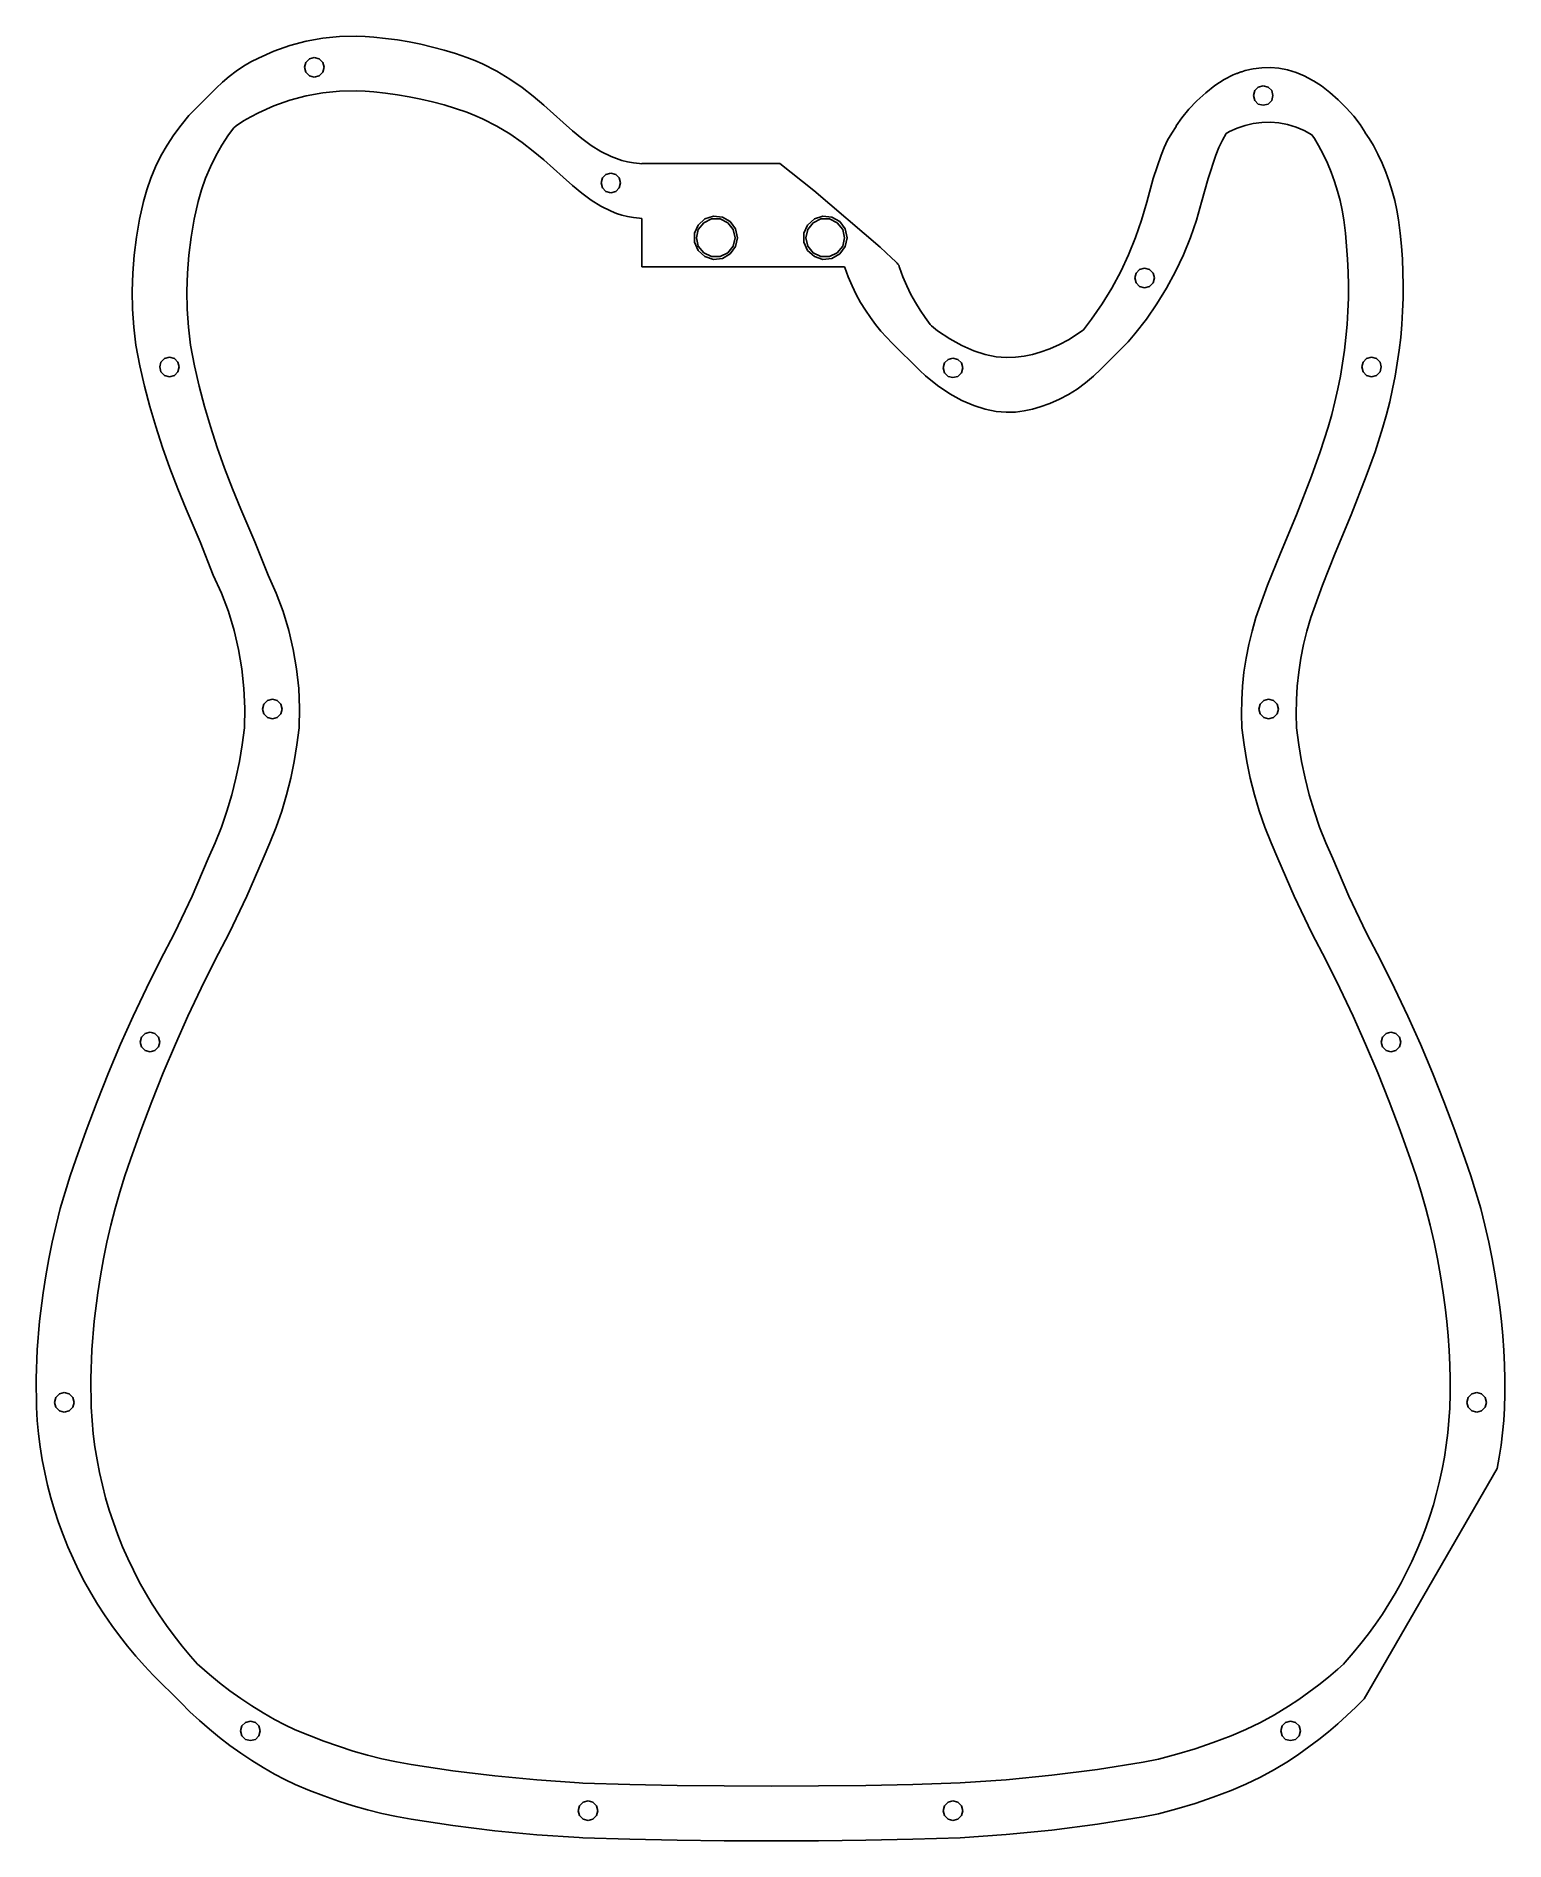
# Model space of a CAD drawing. Header units: metres. Extents: x -161 to 161, y -313 to 83.
import ezdxf

# ---------------------------------------------------------------- set-up
doc = ezdxf.new("R2010")
doc.units = ezdxf.units.M

msp = doc.modelspace()

# ---------------------------------------------------------------- linework, layer by layer
for p, q in [((-108.871, 79.2476), (-112.264, 77.7225)), ((-105.374, 80.4884), (-108.871, 79.2476)), ((-101.793, 81.4409), (-105.374, 80.4884)), ((-98.1442, 82.1011), (-101.793, 81.4409)), ((-94.4476, 82.4647), (-98.1442, 82.1011)), ((-90.7211, 82.5278), (-94.4476, 82.4647)), ((-88.8523, 82.4454), (-90.7211, 82.5278)), ((-86.983, 82.2862), (-88.8523, 82.4454)), ((-84.3745, 82.0253), (-86.983, 82.2862)), ((-81.7783, 81.6791), (-84.3745, 82.0253)), ((-79.1966, 81.2482), (-81.7783, 81.6791)), ((-76.6314, 80.733), (-79.1966, 81.2482)), ((-74.0849, 80.134), (-76.6314, 80.733)), ((-71.5591, 79.4516), (-74.0849, 80.134)), ((-69.0562, 78.6863), (-71.5591, 79.4516)), ((-115.537, 75.9174), (-117.128, 74.8446)), ((-113.917, 76.8547), (-115.537, 75.9174)), ((-112.264, 77.7225), (-113.917, 76.8547)), ((-102.15, 75.7), (-101.862, 76.775)), ((-101.862, 74.625), (-102.15, 75.7)), ((-101.862, 76.775), (-101.075, 77.562)), ((-101.075, 77.562), (-100, 77.85)), ((-100, 77.85), (-98.925, 77.562)), ((-98.925, 77.562), (-98.138, 76.775)), ((-98.138, 76.775), (-97.85, 75.7)), ((-97.85, 75.7), (-98.138, 74.625)), ((-66.5784, 77.8386), (-69.0562, 78.6863)), ((-64.8143, 77.1495), (-66.5784, 77.8386)), ((-63.1311, 76.4119), (-64.8143, 77.1495)), ((-59.9875, 74.8102), (-63.1311, 76.4119)), ((105.84, 75.3707), (104.025, 74.9553)), ((107.696, 75.5999), (105.84, 75.3707)), ((109.576, 75.6393), (107.696, 75.5999)), ((111.464, 75.4853), (109.576, 75.6393)), ((113.343, 75.1343), (111.464, 75.4853)), ((-120.107, 72.4372), (-121.487, 71.1088)), ((-118.652, 73.6835), (-120.107, 72.4372)), ((-117.128, 74.8446), (-118.652, 73.6835)), ((-101.075, 73.838), (-101.862, 74.625)), ((-100, 73.55), (-101.075, 73.838)), ((-98.925, 73.838), (-100, 73.55)), ((-98.138, 74.625), (-98.925, 73.838)), ((-57.1107, 73.0705), (-59.9875, 74.8102)), ((-54.464, 71.2293), (-57.1107, 73.0705)), ((-52.0105, 69.323), (-54.464, 71.2293)), ((97.4364, 71.6768), (95.4096, 70.1077)), ((99.4594, 72.9977), (97.4364, 71.6768)), ((101.39, 74.0128), (99.4594, 72.9977)), ((102.126, 74.2918), (101.39, 74.0128)), ((102.268, 74.3572), (102.126, 74.2918)), ((102.571, 74.4606), (102.268, 74.3572)), ((103.145, 74.6778), (102.571, 74.4606)), ((103.292, 74.7058), (103.145, 74.6778)), ((104.025, 74.9553), (103.292, 74.7058)), ((106.138, 70.575), (106.925, 71.362)), ((106.925, 71.362), (108, 71.65)), ((108, 71.65), (109.075, 71.362)), ((109.075, 71.362), (109.862, 70.575)), ((115.196, 74.5828), (113.343, 75.1343)), ((117.007, 73.8272), (115.196, 74.5828)), ((118.758, 72.8639), (117.007, 73.8272)), ((118.839, 72.8071), (118.758, 72.8639)), ((119.014, 72.7195), (118.839, 72.8071)), ((120.762, 71.5972), (119.014, 72.7195)), ((122.599, 70.1931), (120.762, 71.5972)), ((-121.487, 71.1088), (-127.487, 65.1088)), ((-108.871, 67.2476), (-105.374, 68.4884)), ((-105.374, 68.4884), (-101.793, 69.4409)), ((-101.793, 69.4409), (-98.1442, 70.1011)), ((-98.1442, 70.1011), (-94.4476, 70.4647)), ((-94.4476, 70.4647), (-90.7211, 70.5278)), ((-90.7211, 70.5278), (-88.8523, 70.4454)), ((-88.8523, 70.4454), (-86.983, 70.2862)), ((-86.983, 70.2862), (-84.3745, 70.0253)), ((-84.3745, 70.0253), (-81.7783, 69.6791)), ((-81.7783, 69.6791), (-79.1966, 69.2482)), ((-79.1966, 69.2482), (-76.6314, 68.733)), ((-76.6314, 68.733), (-74.0849, 68.134)), ((-74.0849, 68.134), (-71.5591, 67.4516)), ((-71.5591, 67.4516), (-69.0562, 66.6863)), ((-49.7138, 67.3884), (-52.0105, 69.323)), ((-45.4433, 63.5801), (-49.7138, 67.3884)), ((93.4676, 68.3592), (91.6953, 66.5075)), ((95.4096, 70.1077), (93.4676, 68.3592)), ((105.85, 69.5), (106.138, 70.575)), ((106.138, 68.425), (105.85, 69.5)), ((106.925, 67.638), (106.138, 68.425)), ((108, 67.35), (106.925, 67.638)), ((109.075, 67.638), (108, 67.35)), ((109.862, 68.425), (109.075, 67.638)), ((109.862, 70.575), (110.15, 69.5)), ((110.15, 69.5), (109.862, 68.425)), ((124.445, 68.5686), (122.599, 70.1931)), ((126.219, 66.7947), (124.445, 68.5686)), ((-127.487, 65.1088), (-129.221, 63.0309)), ((-117.128, 62.8446), (-115.536, 63.9174)), ((-115.536, 63.9174), (-113.917, 64.8547)), ((-113.917, 64.8547), (-112.264, 65.7225)), ((-112.264, 65.7225), (-108.871, 67.2476)), ((-69.0562, 66.6863), (-66.578, 65.8389)), ((-66.578, 65.8389), (-64.8143, 65.1495)), ((-64.8143, 65.1495), (-63.1311, 64.4119)), ((-63.1311, 64.4119), (-59.9875, 62.8102)), ((-43.3963, 61.7795), (-45.4433, 63.5801)), ((90.1701, 64.6336), (88.9587, 62.8195)), ((91.6953, 66.5075), (90.1701, 64.6336)), ((104.025, 62.9553), (105.84, 63.3707)), ((105.84, 63.3707), (107.696, 63.5999)), ((107.696, 63.5999), (109.576, 63.6393)), ((109.576, 63.6393), (111.464, 63.4853)), ((111.464, 63.4853), (113.343, 63.1343)), ((127.843, 64.9489), (126.219, 66.7947)), ((129.247, 63.1119), (127.843, 64.9489)), ((-130.822, 60.8599), (-132.286, 58.6022)), ((-129.221, 63.0309), (-130.822, 60.8599)), ((-120.286, 58.6022), (-118.822, 60.8599)), ((-118.822, 60.8599), (-117.653, 62.4444)), ((-117.653, 62.4444), (-117.128, 62.8446)), ((-59.9875, 62.8102), (-57.1107, 61.0705)), ((-57.1107, 61.0705), (-54.464, 59.2293)), ((-41.3591, 60.0967), (-43.3963, 61.7795)), ((-39.295, 58.5683), (-41.3591, 60.0967)), ((87.0562, 59.6974), (86.2785, 58.0835)), ((87.9427, 61.2554), (87.0562, 59.6974)), ((88.8915, 62.6862), (87.9427, 61.2554)), ((88.9587, 62.8195), (88.8915, 62.6862)), ((98.2785, 58.0835), (99.0562, 59.6974)), ((99.0562, 59.6974), (99.8909, 61.1643)), ((99.8909, 61.1643), (100.585, 61.5801)), ((100.585, 61.5801), (102.268, 62.3572)), ((102.268, 62.3572), (104.025, 62.9553)), ((113.343, 63.1343), (115.196, 62.5828)), ((115.196, 62.5828), (117.007, 61.8272)), ((117.007, 61.8272), (118.675, 60.9095)), ((118.675, 60.9095), (119.241, 60.0727)), ((119.241, 60.0727), (120.148, 58.5491)), ((130.37, 61.364), (129.247, 63.1119)), ((130.375, 61.3539), (130.37, 61.364)), ((131.241, 60.0727), (130.375, 61.3539)), ((132.148, 58.5491), (131.241, 60.0727)), ((-133.611, 56.2642), (-134.792, 53.8523)), ((-132.286, 58.6022), (-133.611, 56.2642)), ((-122.792, 53.8523), (-121.611, 56.2642)), ((-121.611, 56.2642), (-120.286, 58.6022)), ((-54.464, 59.2293), (-52.0105, 57.323)), ((-52.0105, 57.323), (-49.7138, 55.3884)), ((-37.1673, 57.2308), (-39.295, 58.5683)), ((-34.9394, 56.1207), (-37.1673, 57.2308)), ((-33.7764, 55.6624), (-34.9394, 56.1207)), ((-32.5745, 55.2747), (-33.7764, 55.6624)), ((85.6123, 56.4193), (83.9167, 51.3079)), ((86.2785, 58.0835), (85.6123, 56.4193)), ((95.9167, 51.3079), (97.6123, 56.4193)), ((97.6123, 56.4193), (98.2785, 58.0835)), ((120.148, 58.5491), (121.162, 56.6275)), ((121.162, 56.6275), (122.086, 54.6651)), ((133.162, 56.6275), (132.148, 58.5491)), ((134.086, 54.6651), (133.162, 56.6275)), ((-134.792, 53.8523), (-135.827, 51.3728)), ((-123.827, 51.3728), (-122.792, 53.8523)), ((-49.7138, 55.3884), (-45.4433, 51.5801)), ((-45.4433, 51.5801), (-43.3963, 49.7795)), ((-36.862, 51.425), (-36.075, 52.2119)), ((-36.075, 52.2119), (-35, 52.5)), ((-35, 52.5), (-33.925, 52.2119)), ((-33.925, 52.2119), (-33.138, 51.425)), ((-31.3292, 54.9621), (-32.5745, 55.2747)), ((-30.0359, 54.7292), (-31.3292, 54.9621)), ((-28.6901, 54.5806), (-30.0359, 54.7292)), ((-28.2, 54.5598), (-28.6901, 54.5806)), ((2.03552, 54.6), (-28.2, 54.6)), ((-28.2, 54.6), (-28.2, 54.5598)), ((9.46837, 48.659), (2.03552, 54.6)), ((122.086, 54.6651), (122.917, 52.665)), ((122.917, 52.665), (123.654, 50.6306)), ((134.917, 52.665), (134.086, 54.6651)), ((135.654, 50.6306), (134.917, 52.665)), ((-136.713, 48.8322), (-137.445, 46.2367)), ((-135.827, 51.3728), (-136.713, 48.8322)), ((-125.445, 46.2367), (-124.713, 48.8322)), ((-124.713, 48.8322), (-123.827, 51.3728)), ((-43.3963, 49.7795), (-41.3591, 48.0967)), ((-41.3591, 48.0967), (-39.295, 46.5683)), ((-37.15, 50.35), (-36.862, 51.425)), ((-36.862, 49.275), (-37.15, 50.35)), ((-36.075, 48.488), (-36.862, 49.275)), ((-35, 48.2), (-36.075, 48.488)), ((-33.925, 48.488), (-35, 48.2)), ((-33.138, 49.275), (-33.925, 48.488)), ((-33.138, 51.425), (-32.85, 50.35)), ((-32.85, 50.35), (-33.138, 49.275)), ((24.011, 36.2198), (9.46837, 48.659)), ((83.9167, 51.3079), (82.4693, 46.1222)), ((94.4693, 46.1222), (95.9167, 51.3079)), ((123.654, 50.6306), (124.297, 48.565)), ((124.297, 48.565), (124.844, 46.4714)), ((136.297, 48.565), (135.654, 50.6306)), ((136.844, 46.4714), (136.297, 48.565)), ((-137.445, 46.2367), (-138.314, 42.3587)), ((-126.314, 42.3587), (-125.445, 46.2367)), ((-39.295, 46.5683), (-37.1673, 45.2308)), ((-37.1673, 45.2308), (-34.9394, 44.1207)), ((-34.9394, 44.1207), (-33.7764, 43.6624)), ((-33.7764, 43.6624), (-32.5745, 43.2747)), ((82.4693, 46.1222), (81.3588, 42.1938)), ((93.3588, 42.1938), (94.4693, 46.1222)), ((124.844, 46.4714), (125.294, 44.3531)), ((125.294, 44.3531), (125.647, 42.2132)), ((137.294, 44.3531), (136.844, 46.4714)), ((137.647, 42.2132), (137.294, 44.3531)), ((-138.314, 42.3587), (-138.997, 38.4509)), ((-126.997, 38.4509), (-126.314, 42.3587)), ((-32.5745, 43.2747), (-31.3292, 42.9621)), ((-31.3292, 42.9621), (-30.0359, 42.7292)), ((-30.0359, 42.7292), (-28.6901, 42.5806)), ((-28.6901, 42.5806), (-28.2, 42.5598)), ((-28.2, 42.5598), (-28.2, 31.95)), ((-16.6658, 39.3017), (-15.859, 41.1137)), ((-15.8201, 40.1497), (-16.24, 38.31)), ((-15.859, 41.1137), (-14.385, 42.4409)), ((-14.6436, 41.625), (-15.8201, 40.1497)), ((-12.9435, 42.4437), (-14.6436, 41.625)), ((-14.385, 42.4409), (-12.4986, 43.0539)), ((-11.0565, 42.4437), (-12.9435, 42.4437)), ((-12.4986, 43.0539), (-10.526, 42.8465)), ((-9.3564, 41.625), (-11.0565, 42.4437)), ((-10.526, 42.8465), (-8.80824, 41.8548)), ((-8.17989, 40.1497), (-9.3564, 41.625)), ((-8.80824, 41.8548), (-7.64238, 40.2501)), ((-7.75999, 38.31), (-8.17989, 40.1497)), ((-7.64238, 40.2501), (-7.23, 38.31)), ((7.33423, 39.3017), (8.14098, 41.1137)), ((8.17989, 40.1497), (7.75999, 38.31)), ((8.14098, 41.1137), (9.61499, 42.4409)), ((9.3564, 41.625), (8.17989, 40.1497)), ((11.0565, 42.4437), (9.3564, 41.625)), ((9.61499, 42.4409), (11.5014, 43.0539)), ((12.9435, 42.4437), (11.0565, 42.4437)), ((11.5014, 43.0539), (13.474, 42.8465)), ((14.6436, 41.625), (12.9435, 42.4437)), ((13.474, 42.8465), (15.1917, 41.8548)), ((15.8201, 40.1497), (14.6436, 41.625)), ((15.1917, 41.8548), (16.3576, 40.2501)), ((16.24, 38.31), (15.8201, 40.1497)), ((16.3576, 40.2501), (16.77, 38.31)), ((81.3588, 42.1938), (80.0369, 38.3397)), ((92.0369, 38.3397), (93.3588, 42.1938)), ((125.647, 42.2132), (126.01, 39.3604)), ((138.01, 39.3604), (137.647, 42.2132)), ((-138.997, 38.4509), (-139.492, 34.5199)), ((-127.492, 34.5199), (-126.997, 38.4509)), ((-16.6658, 37.3183), (-16.6658, 39.3017)), ((-15.859, 35.5063), (-16.6658, 37.3183)), ((-16.24, 38.31), (-15.8201, 36.4703)), ((-15.8201, 36.4703), (-14.6436, 34.995)), ((-9.3564, 34.995), (-8.17989, 36.4703)), ((-7.64238, 36.3699), (-8.80824, 34.7652)), ((-8.17989, 36.4703), (-7.75999, 38.31)), ((-7.23, 38.31), (-7.64238, 36.3699)), ((7.33423, 37.3183), (7.33423, 39.3017)), ((8.14098, 35.5063), (7.33423, 37.3183)), ((7.75999, 38.31), (8.17989, 36.4703)), ((8.17989, 36.4703), (9.3564, 34.995)), ((14.6436, 34.995), (15.8201, 36.4703)), ((16.3576, 36.3699), (15.1917, 34.7652)), ((15.8201, 36.4703), (16.24, 38.31)), ((16.77, 38.31), (16.3576, 36.3699)), ((26.5518, 33.9162), (24.011, 36.2198)), ((80.0369, 38.3397), (78.5075, 34.5678)), ((90.5075, 34.5678), (92.0369, 38.3397)), ((126.01, 39.3604), (126.296, 36.5026)), ((126.296, 36.5026), (126.505, 33.6413)), ((138.296, 36.5026), (138.01, 39.3604)), ((138.505, 33.6413), (138.296, 36.5026)), ((-139.492, 34.5199), (-139.8, 30.5724)), ((-127.8, 30.5724), (-127.492, 34.5199)), ((-28.2, 31.95), (16.2052, 31.95)), ((-14.385, 34.179), (-15.859, 35.5063)), ((-14.6436, 34.995), (-12.9435, 34.1763)), ((-12.4986, 33.5661), (-14.385, 34.179)), ((-12.9435, 34.1763), (-11.0565, 34.1763)), ((-10.526, 33.7735), (-12.4986, 33.5661)), ((-11.0565, 34.1763), (-9.3564, 34.995)), ((-8.80824, 34.7652), (-10.526, 33.7735)), ((9.61499, 34.179), (8.14098, 35.5063)), ((9.3564, 34.995), (11.0565, 34.1763)), ((11.5014, 33.5661), (9.61499, 34.179)), ((11.0565, 34.1763), (12.9435, 34.1763)), ((13.474, 33.7735), (11.5014, 33.5661)), ((12.9435, 34.1763), (14.6436, 34.995)), ((15.1917, 34.7652), (13.474, 33.7735)), ((16.2052, 31.95), (16.2647, 31.7634)), ((16.2647, 31.7634), (17.0267, 29.7226)), ((27.389, 33.11), (26.5518, 33.9162)), ((27.7523, 32.7369), (27.389, 33.11)), ((27.9363, 32.5343), (27.7523, 32.7369)), ((28.0389, 32.4121), (27.9363, 32.5343)), ((28.1, 32.3329), (28.0389, 32.4121)), ((28.1379, 32.2786), (28.1, 32.3329)), ((28.1621, 32.2398), (28.1379, 32.2786)), ((28.2, 32.1727), (28.1621, 32.2398)), ((28.2, 31.95), (28.2, 32.1727)), ((28.2052, 31.95), (28.2, 31.95)), ((28.2647, 31.7634), (28.2052, 31.95)), ((29.0267, 29.7226), (28.2647, 31.7634)), ((78.5075, 34.5678), (76.7747, 30.8862)), ((88.7747, 30.8862), (90.5075, 34.5678)), ((126.505, 33.6413), (126.636, 30.778)), ((138.636, 30.778), (138.505, 33.6413)), ((-139.8, 30.5724), (-139.92, 26.6149)), ((-127.92, 26.6149), (-127.8, 30.5724)), ((17.0267, 29.7226), (17.8663, 27.769)), ((17.8663, 27.769), (18.7779, 25.9022)), ((29.8663, 27.769), (29.0267, 29.7226)), ((30.7779, 25.9022), (29.8663, 27.769)), ((76.7747, 30.8862), (74.8426, 27.3031)), ((79.85, 29.5), (80.138, 30.575)), ((80.138, 28.425), (79.85, 29.5)), ((80.138, 30.575), (80.925, 31.362)), ((80.925, 27.638), (80.138, 28.425)), ((80.925, 31.362), (82, 31.65)), ((82, 31.65), (83.075, 31.362)), ((83.075, 31.362), (83.862, 30.575)), ((83.862, 28.425), (83.075, 27.638)), ((83.862, 30.575), (84.15, 29.5)), ((84.15, 29.5), (83.862, 28.425)), ((86.8426, 27.3031), (88.7747, 30.8862)), ((126.636, 30.778), (126.691, 27.9142)), ((126.691, 27.9142), (126.669, 25.0516)), ((138.691, 27.9142), (138.636, 30.778)), ((138.669, 25.0516), (138.691, 27.9142)), ((-139.92, 26.6149), (-139.851, 22.654)), ((-127.851, 22.654), (-127.92, 26.6149)), ((18.7779, 25.9022), (19.7559, 24.1219)), ((19.7559, 24.1219), (20.7946, 22.4276)), ((31.7559, 24.1219), (30.7779, 25.9022)), ((32.7946, 22.4276), (31.7559, 24.1219)), ((72.7153, 23.8265), (70.3969, 20.4644)), ((74.8426, 27.3031), (72.7153, 23.8265)), ((82, 27.35), (80.925, 27.638)), ((83.075, 27.638), (82, 27.35)), ((82.3969, 20.4644), (84.7153, 23.8265)), ((84.7153, 23.8265), (86.8426, 27.3031)), ((126.669, 25.0516), (126.57, 22.1915)), ((138.57, 22.1915), (138.669, 25.0516)), ((-139.851, 22.654), (-139.594, 18.6964)), ((-127.594, 18.6964), (-127.851, 22.654)), ((20.7946, 22.4276), (21.8884, 20.819)), ((21.8884, 20.819), (23.0315, 19.2958)), ((33.8884, 20.819), (32.7946, 22.4276)), ((35.0315, 19.2958), (33.8884, 20.819)), ((70.3969, 20.4644), (68.6112, 18.1556)), ((79.8915, 17.2251), (82.3969, 20.4644)), ((126.57, 22.1915), (126.394, 19.3355)), ((138.394, 19.3355), (138.57, 22.1915)), ((-139.594, 18.6964), (-139.147, 14.748)), ((-127.148, 14.7493), (-127.594, 18.6964)), ((23.0315, 19.2958), (24.2185, 17.8575)), ((24.2185, 17.8575), (25.4436, 16.5039)), ((25.4436, 16.5039), (26.7012, 15.2344)), ((35.2578, 19.0216), (35.0315, 19.2958)), ((36.6125, 17.9278), (35.2578, 19.0216)), ((39.279, 16.1378), (36.6125, 17.9278)), ((41.94, 14.6758), (39.279, 16.1378)), ((65.3248, 15.956), (63.3268, 14.8985)), ((67.2379, 17.1523), (65.3248, 15.956)), ((68.6112, 18.1556), (67.2379, 17.1523)), ((78.3927, 15.5237), (79.8915, 17.2251)), ((126.142, 16.4852), (125.813, 13.642)), ((126.394, 19.3355), (126.142, 16.4852)), ((137.813, 13.642), (138.142, 16.4852)), ((138.142, 16.4852), (138.394, 19.3355)), ((-139.147, 14.748), (-138.269, 10.251)), ((-132.825, 11.862), (-131.75, 12.15)), ((-131.75, 12.15), (-130.675, 11.862)), ((-126.269, 10.251), (-127.148, 14.7493)), ((26.7012, 15.2344), (32.7012, 9.23442)), ((38.925, 11.6619), (40, 11.95)), ((40, 11.95), (41.075, 11.6619)), ((44.5503, 13.539), (41.94, 14.6758)), ((47.0649, 12.7243), (44.5503, 13.539)), ((49.4385, 12.2289), (47.0649, 12.7243)), ((51.6261, 12.0498), (49.4385, 12.2289)), ((53.7128, 12.117), (51.6261, 12.0498)), ((55.6204, 12.3544), (53.7128, 12.117)), ((57.4006, 12.7321), (55.6204, 12.3544)), ((59.1052, 13.2199), (57.4006, 12.7321)), ((61.2511, 13.9847), (59.1052, 13.2199)), ((63.3268, 14.8985), (61.2511, 13.9847)), ((72.3927, 9.5237), (78.3927, 15.5237)), ((125.813, 13.642), (125.408, 10.8074)), ((130.675, 11.862), (131.75, 12.15)), ((131.75, 12.15), (132.825, 11.862)), ((137.408, 10.8074), (137.813, 13.642)), ((-138.269, 10.251), (-137.247, 5.78406)), ((-133.9, 10), (-133.612, 11.075)), ((-133.612, 8.92499), (-133.9, 10)), ((-133.612, 11.075), (-132.825, 11.862)), ((-132.825, 8.13803), (-133.612, 8.92499)), ((-131.75, 7.84999), (-132.825, 8.13803)), ((-130.675, 8.13803), (-131.75, 7.84999)), ((-130.675, 11.862), (-129.888, 11.075)), ((-129.888, 8.92499), (-130.675, 8.13803)), ((-129.888, 11.075), (-129.6, 10)), ((-129.6, 10), (-129.888, 8.92499)), ((-125.247, 5.78406), (-126.269, 10.251)), ((32.7012, 9.23442), (33.9856, 8.04884)), ((33.9856, 8.04884), (36.6125, 5.92781)), ((37.85, 9.79999), (38.138, 10.875)), ((38.138, 8.72499), (37.85, 9.79999)), ((38.138, 10.875), (38.925, 11.6619)), ((38.925, 7.93803), (38.138, 8.72499)), ((40, 7.64999), (38.925, 7.93803)), ((41.075, 7.93803), (40, 7.64999)), ((41.075, 11.6619), (41.862, 10.875)), ((41.862, 8.72499), (41.075, 7.93803)), ((41.862, 10.875), (42.15, 9.79999)), ((42.15, 9.79999), (41.862, 8.72499)), ((69.0585, 6.48239), (70.7792, 7.94119)), ((70.7792, 7.94119), (72.3927, 9.5237)), ((124.927, 7.98299), (124.37, 5.17027)), ((125.408, 10.8074), (124.927, 7.98299)), ((129.6, 10), (129.888, 11.075)), ((129.888, 8.92499), (129.6, 10)), ((129.888, 11.075), (130.675, 11.862)), ((130.675, 8.13803), (129.888, 8.92499)), ((131.75, 7.84999), (130.675, 8.13803)), ((132.825, 8.13803), (131.75, 7.84999)), ((132.825, 11.862), (133.612, 11.075)), ((133.612, 8.92499), (132.825, 8.13803)), ((133.612, 11.075), (133.9, 10)), ((133.9, 10), (133.612, 8.92499)), ((136.37, 5.17027), (136.927, 7.98299)), ((136.927, 7.98299), (137.408, 10.8074)), ((-137.247, 5.78406), (-136.082, 1.35146)), ((-124.082, 1.35146), (-125.247, 5.78406)), ((36.6125, 5.92781), (39.279, 4.13779)), ((39.279, 4.13779), (41.94, 2.67583)), ((65.3248, 3.95602), (67.2379, 5.15233)), ((67.2379, 5.15233), (69.0585, 6.48239)), ((124.37, 5.17027), (123.737, 2.37076)), ((135.737, 2.37076), (136.37, 5.17027)), ((-136.082, 1.35146), (-134.776, -3.04362)), ((-122.776, -3.04346), (-124.082, 1.35146)), ((41.94, 2.67583), (44.5503, 1.539)), ((44.5503, 1.539), (47.0649, 0.72435)), ((47.0649, 0.72435), (49.4385, 0.22891)), ((49.4385, 0.22891), (51.6261, 0.04976)), ((51.6261, 0.04976), (53.7128, 0.11699)), ((53.7128, 0.11699), (55.6204, 0.35445)), ((55.6204, 0.35445), (57.4006, 0.73209)), ((57.4006, 0.73209), (59.1052, 1.21976)), ((59.1052, 1.21976), (61.2511, 1.98473)), ((61.2511, 1.98473), (63.3268, 2.89848)), ((63.3268, 2.89848), (65.3248, 3.95602)), ((123.737, 2.37076), (123.028, -0.414)), ((135.028, -0.414), (135.737, 2.37076)), ((-134.776, -3.04362), (-133.28, -7.64299)), ((-121.28, -7.64299), (-122.776, -3.04346)), ((122.243, -3.18256), (120.523, -8.60179)), ((123.028, -0.414), (122.243, -3.18256)), ((132.523, -8.60179), (134.243, -3.18256)), ((134.243, -3.18256), (135.028, -0.414)), ((-133.28, -7.64299), (-131.668, -12.2029)), ((-119.668, -12.2029), (-121.28, -7.64299)), ((120.523, -8.60179), (118.609, -13.9568)), ((130.609, -13.9568), (132.523, -8.60179)), ((-131.668, -12.2029), (-129.94, -16.7214)), ((-117.94, -16.7214), (-119.668, -12.2029)), ((118.609, -13.9568), (115.302, -22.4425)), ((127.302, -22.4425), (130.609, -13.9568)), ((-129.94, -16.7214), (-128.098, -21.1963)), ((-116.099, -21.1959), (-117.94, -16.7214)), ((-128.098, -21.1963), (-125.034, -28.3744)), ((-113.034, -28.3744), (-116.099, -21.1959)), ((115.302, -22.4425), (111.81, -30.8551)), ((123.81, -30.8556), (127.302, -22.4425)), ((-125.034, -28.3744), (-122.139, -35.6208)), ((-110.139, -35.6208), (-113.034, -28.3744)), ((111.81, -30.8551), (108.98, -37.8451)), ((120.98, -37.8451), (123.81, -30.8556)), ((-122.139, -35.6208), (-120.364, -39.5833)), ((-108.364, -39.5833), (-110.139, -35.6208)), ((108.98, -37.8451), (106.423, -44.9377)), ((118.423, -44.9369), (120.98, -37.8451)), ((-120.364, -39.5833), (-118.848, -43.6362)), ((-106.848, -43.6362), (-108.364, -39.5833)), ((-118.848, -43.6362), (-117.594, -47.7669)), ((-105.594, -47.7669), (-106.848, -43.6362)), ((106.423, -44.9377), (105.564, -47.8893)), ((117.564, -47.8893), (118.423, -44.9369)), ((-117.594, -47.7669), (-116.605, -51.963)), ((-104.605, -51.963), (-105.594, -47.7669)), ((104.837, -50.8714), (104.246, -53.8794)), ((105.564, -47.8893), (104.837, -50.8714)), ((116.246, -53.8794), (116.837, -50.8714)), ((116.837, -50.8714), (117.564, -47.8893)), ((-116.605, -51.963), (-115.882, -56.2121)), ((-103.882, -56.2121), (-104.605, -51.963)), ((104.246, -53.8794), (103.791, -56.909)), ((115.791, -56.909), (116.246, -53.8794)), ((-115.882, -56.2121), (-115.428, -60.5017)), ((-103.428, -60.5017), (-103.882, -56.2121)), ((103.791, -56.909), (103.472, -59.9556)), ((115.472, -59.9556), (115.791, -56.909)), ((-115.428, -60.5017), (-115.246, -64.8192)), ((-111.062, -63.925), (-110.275, -63.138)), ((-110.275, -63.138), (-109.2, -62.85)), ((-109.2, -62.85), (-108.125, -63.138)), ((-108.125, -63.138), (-107.338, -63.925)), ((-103.246, -64.8192), (-103.428, -60.5017)), ((103.289, -63.0148), (103.244, -66.0819)), ((103.472, -59.9556), (103.289, -63.0148)), ((107.338, -63.925), (108.125, -63.138)), ((108.125, -63.138), (109.2, -62.85)), ((109.2, -62.85), (110.275, -63.138)), ((110.275, -63.138), (111.062, -63.925)), ((115.244, -66.0819), (115.289, -63.0148)), ((115.289, -63.0148), (115.472, -59.9556)), ((-115.246, -64.8192), (-115.338, -69.1527)), ((-111.35, -65), (-111.062, -63.925)), ((-111.062, -66.075), (-111.35, -65)), ((-110.275, -66.862), (-111.062, -66.075)), ((-109.2, -67.15), (-110.275, -66.862)), ((-108.125, -66.862), (-109.2, -67.15)), ((-107.338, -66.075), (-108.125, -66.862)), ((-107.338, -63.925), (-107.05, -65)), ((-107.05, -65), (-107.338, -66.075)), ((-103.338, -69.1524), (-103.246, -64.8192)), ((103.244, -66.0819), (103.337, -69.1526)), ((107.05, -65), (107.338, -63.925)), ((107.338, -66.075), (107.05, -65)), ((108.125, -66.862), (107.338, -66.075)), ((109.2, -67.15), (108.125, -66.862)), ((110.275, -66.862), (109.2, -67.15)), ((111.062, -66.075), (110.275, -66.862)), ((111.062, -63.925), (111.35, -65)), ((111.35, -65), (111.062, -66.075)), ((115.337, -69.1522), (115.244, -66.0819)), ((-115.338, -69.1527), (-115.797, -72.8546)), ((-103.797, -72.8546), (-103.338, -69.1524)), ((103.337, -69.1526), (103.797, -72.8542)), ((115.797, -72.8542), (115.337, -69.1522)), ((-115.797, -72.8546), (-116.41, -76.5298)), ((-104.41, -76.5298), (-103.797, -72.8546)), ((103.797, -72.8542), (104.409, -76.5294)), ((116.409, -76.5294), (115.797, -72.8542)), ((-116.41, -76.5298), (-117.175, -80.1737)), ((-105.175, -80.1737), (-104.41, -76.5298)), ((104.409, -76.5294), (105.175, -80.1734)), ((117.175, -80.1734), (116.409, -76.5294)), ((-117.175, -80.1737), (-118.091, -83.7818)), ((-106.091, -83.7818), (-105.175, -80.1737)), ((105.175, -80.1734), (106.091, -83.7815)), ((118.091, -83.7815), (117.175, -80.1734)), ((-118.091, -83.7818), (-119.157, -87.3494)), ((-107.157, -87.3494), (-106.091, -83.7818)), ((106.091, -83.7815), (107.156, -87.3491)), ((119.156, -87.3491), (118.091, -83.7815)), ((-120.371, -90.872), (-121.733, -94.3449)), ((-119.157, -87.3494), (-120.371, -90.872)), ((-109.733, -94.3449), (-108.371, -90.872)), ((-108.371, -90.872), (-107.157, -87.3494)), ((107.156, -87.3491), (108.37, -90.8717)), ((108.37, -90.8717), (109.731, -94.3447)), ((120.37, -90.8717), (119.156, -87.3491)), ((121.731, -94.3447), (120.37, -90.8717)), ((-121.733, -94.3449), (-123.24, -97.7637)), ((-111.24, -97.7633), (-109.733, -94.3449)), ((109.731, -94.3447), (111.238, -97.7634)), ((123.238, -97.7634), (121.731, -94.3447)), ((-123.24, -97.7637), (-126.813, -105.993)), ((-114.813, -105.993), (-111.24, -97.7633)), ((111.238, -97.7634), (114.812, -105.993)), ((126.812, -105.993), (123.238, -97.7634)), ((-126.813, -105.993), (-130.643, -114.108)), ((-118.643, -114.108), (-114.813, -105.993)), ((114.812, -105.993), (118.643, -114.108)), ((130.643, -114.108), (126.812, -105.993)), ((-130.643, -114.108), (-133.785, -120.118)), ((-121.785, -120.118), (-118.643, -114.108)), ((118.643, -114.108), (121.785, -120.118)), ((133.785, -120.118), (130.643, -114.108)), ((-133.785, -120.118), (-136.804, -126.188)), ((-124.804, -126.188), (-121.785, -120.118)), ((121.785, -120.118), (124.803, -126.188)), ((136.803, -126.188), (133.785, -120.118)), ((-136.804, -126.188), (-139.698, -132.316)), ((-127.698, -132.316), (-124.804, -126.188)), ((124.803, -126.188), (127.697, -132.316)), ((139.697, -132.316), (136.803, -126.188)), ((-139.698, -132.316), (-142.467, -138.499)), ((-130.467, -138.499), (-127.698, -132.316)), ((127.697, -132.316), (130.465, -138.499)), ((142.465, -138.499), (139.697, -132.316)), ((-138.15, -138), (-137.862, -136.925)), ((-137.862, -139.075), (-138.15, -138)), ((-137.862, -136.925), (-137.075, -136.138)), ((-137.075, -136.138), (-136, -135.85)), ((-136, -135.85), (-134.925, -136.138)), ((-134.925, -136.138), (-134.138, -136.925)), ((-134.138, -136.925), (-133.85, -138)), ((-133.85, -138), (-134.138, -139.075)), ((133.85, -138), (134.138, -136.925)), ((134.138, -139.075), (133.85, -138)), ((134.138, -136.925), (134.925, -136.138)), ((134.925, -136.138), (136, -135.85)), ((136, -135.85), (137.075, -136.138)), ((137.075, -136.138), (137.862, -136.925)), ((137.862, -136.925), (138.15, -138)), ((138.15, -138), (137.862, -139.075)), ((-142.467, -138.499), (-145.109, -144.735)), ((-137.075, -139.862), (-137.862, -139.075)), ((-136, -140.15), (-137.075, -139.862)), ((-134.925, -139.862), (-136, -140.15)), ((-134.138, -139.075), (-134.925, -139.862)), ((-133.109, -144.735), (-130.467, -138.499)), ((130.465, -138.499), (133.108, -144.735)), ((134.925, -139.862), (134.138, -139.075)), ((136, -140.15), (134.925, -139.862)), ((137.075, -139.862), (136, -140.15)), ((137.862, -139.075), (137.075, -139.862)), ((145.108, -144.735), (142.465, -138.499)), ((-145.109, -144.735), (-147.625, -151.024)), ((-135.625, -151.024), (-133.109, -144.735)), ((133.108, -144.735), (135.623, -151.024)), ((147.623, -151.024), (145.108, -144.735)), ((-147.625, -151.024), (-150.013, -157.363)), ((-138.013, -157.363), (-135.625, -151.024)), ((135.623, -151.024), (138.011, -157.363)), ((150.011, -157.363), (147.623, -151.024)), ((-150.013, -157.363), (-152.272, -163.75)), ((-140.272, -163.75), (-138.013, -157.363)), ((138.011, -157.363), (140.271, -163.75)), ((152.271, -163.75), (150.011, -157.363)), ((-152.272, -163.75), (-153.503, -167.313)), ((-141.503, -167.313), (-140.272, -163.75)), ((140.271, -163.75), (141.502, -167.313)), ((153.502, -167.313), (152.271, -163.75)), ((-153.503, -167.313), (-154.639, -170.905)), ((-142.639, -170.905), (-141.503, -167.313)), ((141.502, -167.313), (142.638, -170.905)), ((154.638, -170.905), (153.502, -167.313)), ((-154.639, -170.905), (-155.68, -174.524)), ((-143.68, -174.524), (-142.639, -170.905)), ((142.638, -170.905), (143.679, -174.524)), ((155.679, -174.524), (154.638, -170.905)), ((-155.68, -174.524), (-156.625, -178.168)), ((-144.625, -178.168), (-143.68, -174.524)), ((143.679, -174.524), (144.624, -178.168)), ((156.624, -178.168), (155.679, -174.524)), ((-157.473, -181.835), (-158.225, -185.524)), ((-156.625, -178.168), (-157.473, -181.835)), ((-146.225, -185.524), (-145.473, -181.835)), ((-145.473, -181.835), (-144.625, -178.168)), ((144.624, -178.168), (145.473, -181.835)), ((145.473, -181.835), (146.225, -185.524)), ((157.473, -181.835), (156.624, -178.168)), ((158.225, -185.524), (157.473, -181.835)), ((-158.225, -185.524), (-158.88, -189.232)), ((-146.88, -189.232), (-146.225, -185.524)), ((146.225, -185.524), (146.879, -189.232)), ((158.879, -189.232), (158.225, -185.524)), ((-158.88, -189.232), (-159.436, -192.957)), ((-147.436, -192.957), (-146.88, -189.232)), ((146.879, -189.232), (147.436, -192.957)), ((159.436, -192.957), (158.879, -189.232)), ((-159.436, -192.957), (-160.256, -199.205)), ((-148.256, -199.205), (-147.436, -192.957)), ((147.436, -192.957), (147.887, -196.102)), ((159.887, -196.102), (159.436, -192.957)), ((147.887, -196.102), (148.261, -199.256)), ((160.261, -199.256), (159.887, -196.102)), ((-160.256, -199.205), (-160.774, -205.481)), ((-148.774, -205.481), (-148.256, -199.205)), ((148.261, -199.256), (148.558, -202.417)), ((160.558, -202.417), (160.261, -199.256)), ((-160.774, -205.481), (-160.989, -211.775)), ((-148.989, -211.775), (-148.774, -205.481)), ((148.558, -202.417), (148.779, -205.584)), ((148.779, -205.584), (148.923, -208.755)), ((160.779, -205.584), (160.558, -202.417)), ((160.923, -208.755), (160.779, -205.584)), ((148.923, -208.755), (148.989, -211.929)), ((160.989, -211.929), (160.923, -208.755)), ((-160.989, -211.775), (-160.901, -218.075)), ((-148.901, -218.075), (-148.989, -211.775)), ((148.989, -211.929), (148.979, -215.105)), ((160.979, -215.105), (160.989, -211.929)), ((-156.95, -217), (-156.662, -215.925)), ((-156.662, -218.075), (-156.95, -217)), ((-156.662, -215.925), (-155.875, -215.138)), ((-155.875, -215.138), (-154.8, -214.85)), ((-154.8, -214.85), (-153.725, -215.138)), ((-153.725, -215.138), (-152.938, -215.925)), ((-152.938, -215.925), (-152.65, -217)), ((-152.65, -217), (-152.938, -218.075)), ((148.979, -215.105), (148.891, -218.281)), ((152.65, -217), (152.938, -215.925)), ((152.938, -218.075), (152.65, -217)), ((152.938, -215.925), (153.725, -215.138)), ((153.725, -215.138), (154.8, -214.85)), ((154.8, -214.85), (155.875, -215.138)), ((155.875, -215.138), (156.662, -215.925)), ((156.662, -215.925), (156.95, -217)), ((156.95, -217), (156.662, -218.075)), ((160.891, -218.281), (160.979, -215.105)), ((-160.901, -218.075), (-160.723, -220.976)), ((-160.723, -220.976), (-160.452, -223.857)), ((-155.875, -218.862), (-156.662, -218.075)), ((-154.8, -219.15), (-155.875, -218.862)), ((-153.725, -218.862), (-154.8, -219.15)), ((-152.938, -218.075), (-153.725, -218.862)), ((-148.723, -220.976), (-148.901, -218.075)), ((-148.452, -223.857), (-148.723, -220.976)), ((148.721, -220.99), (148.47, -223.684)), ((148.891, -218.281), (148.721, -220.99)), ((153.725, -218.862), (152.938, -218.075)), ((154.8, -219.15), (153.725, -218.862)), ((155.875, -218.862), (154.8, -219.15)), ((156.662, -218.075), (155.875, -218.862)), ((160.47, -223.684), (160.721, -220.99)), ((160.721, -220.99), (160.891, -218.281)), ((-160.452, -223.857), (-160.088, -226.718)), ((-148.088, -226.718), (-148.452, -223.857)), ((148.47, -223.684), (148.139, -226.36)), ((160.139, -226.36), (160.47, -223.684)), ((-160.088, -226.718), (-159.635, -229.557)), ((-147.635, -229.557), (-148.088, -226.718)), ((147.727, -229.018), (147.238, -231.655)), ((148.139, -226.36), (147.727, -229.018)), ((159.269, -231.486), (159.727, -229.018)), ((159.727, -229.018), (160.139, -226.36)), ((-159.635, -229.557), (-159.091, -232.371)), ((-159.091, -232.371), (-158.46, -235.159)), ((-147.091, -232.371), (-147.635, -229.557)), ((-146.46, -235.159), (-147.091, -232.371)), ((130.115, -281.983), (159.269, -231.486)), ((147.238, -231.655), (146.671, -234.271)), ((-158.46, -235.159), (-157.741, -237.919)), ((-145.741, -237.919), (-146.46, -235.159)), ((146.026, -236.863), (145.306, -239.43)), ((146.671, -234.271), (146.026, -236.863)), ((-157.741, -237.919), (-156.936, -240.65)), ((-156.936, -240.65), (-156.046, -243.349)), ((-144.936, -240.65), (-145.741, -237.919)), ((-144.046, -243.349), (-144.936, -240.65)), ((145.306, -239.43), (144.511, -241.971)), ((-156.046, -243.349), (-155.072, -246.014)), ((-143.072, -246.014), (-144.046, -243.349)), ((143.642, -244.484), (142.699, -246.968)), ((144.511, -241.971), (143.642, -244.484)), ((-155.072, -246.014), (-154.015, -248.645)), ((-154.015, -248.645), (-152.877, -251.238)), ((-142.015, -248.645), (-143.072, -246.014)), ((-140.877, -251.238), (-142.015, -248.645)), ((142.699, -246.968), (141.685, -249.42)), ((-152.877, -251.238), (-151.658, -253.793)), ((-139.658, -253.793), (-140.877, -251.238)), ((140.598, -251.84), (139.441, -254.227)), ((141.685, -249.42), (140.598, -251.84)), ((-151.658, -253.793), (-150.36, -256.306)), ((-150.36, -256.306), (-148.984, -258.778)), ((-138.36, -256.306), (-139.658, -253.793)), ((-136.984, -258.778), (-138.36, -256.306)), ((138.214, -256.577), (136.919, -258.891)), ((139.441, -254.227), (138.214, -256.577)), ((-148.984, -258.778), (-147.531, -261.205)), ((-135.531, -261.205), (-136.984, -258.778)), ((136.919, -258.891), (135.555, -261.166)), ((-147.531, -261.205), (-146.001, -263.586)), ((-146.001, -263.586), (-144.397, -265.919)), ((-134.001, -263.586), (-135.531, -261.205)), ((-132.397, -265.919), (-134.001, -263.586)), ((134.124, -263.401), (132.627, -265.594)), ((135.555, -261.166), (134.124, -263.401)), ((-144.397, -265.919), (-142.719, -268.202)), ((-142.719, -268.202), (-140.969, -270.433)), ((-130.719, -268.202), (-132.397, -265.919)), ((-128.969, -270.433), (-130.719, -268.202)), ((131.065, -267.744), (129.438, -269.849)), ((132.627, -265.594), (131.065, -267.744)), ((-140.969, -270.433), (-139.147, -272.611)), ((-139.147, -272.611), (-137.255, -274.734)), ((-127.147, -272.611), (-128.969, -270.433)), ((-125.574, -274.376), (-127.147, -272.611)), ((127.748, -271.909), (125.994, -273.92)), ((129.438, -269.849), (127.748, -271.909)), ((-137.255, -274.734), (-135.294, -276.8)), ((-135.294, -276.8), (-129.294, -282.8)), ((-125.168, -274.753), (-125.574, -274.376)), ((-123.006, -276.637), (-125.168, -274.753)), ((-120.779, -278.457), (-123.006, -276.637)), ((124.373, -275.459), (122.32, -277.209)), ((125.59, -274.357), (124.373, -275.459)), ((125.994, -273.92), (125.59, -274.357)), ((-118.489, -280.21), (-120.779, -278.457)), ((-116.136, -281.895), (-118.489, -280.21)), ((118.042, -280.538), (115.819, -282.113)), ((120.209, -278.903), (118.042, -280.538)), ((122.32, -277.209), (120.209, -278.903)), ((-129.294, -282.8), (-127.264, -284.807)), ((-127.264, -284.807), (-125.168, -286.753)), ((-113.722, -283.511), (-116.136, -281.895)), ((-111.248, -285.055), (-113.722, -283.511)), ((113.54, -283.627), (110.515, -285.47)), ((115.819, -282.113), (113.54, -283.627)), ((126.368, -285.653), (128.304, -283.794)), ((128.304, -283.794), (130.115, -281.983)), ((-125.168, -286.753), (-123.006, -288.637)), ((-123.006, -288.637), (-120.779, -290.457)), ((-116.15, -289), (-115.862, -287.925)), ((-115.862, -287.925), (-115.075, -287.138)), ((-115.075, -287.138), (-114, -286.85)), ((-114, -286.85), (-112.925, -287.138)), ((-112.925, -287.138), (-112.138, -287.925)), ((-112.138, -287.925), (-111.85, -289)), ((-108.714, -286.525), (-111.248, -285.055)), ((-106.482, -287.699), (-108.714, -286.525)), ((-104.189, -288.757), (-106.482, -287.699)), ((-101.054, -290.056), (-104.189, -288.757)), ((104.215, -288.708), (100.95, -290.096)), ((107.405, -287.165), (104.215, -288.708)), ((110.515, -285.47), (107.405, -287.165)), ((111.85, -289), (112.138, -287.925)), ((112.138, -287.925), (112.925, -287.138)), ((112.925, -287.138), (114, -286.85)), ((114, -286.85), (115.075, -287.138)), ((115.075, -287.138), (115.862, -287.925)), ((115.862, -287.925), (116.15, -289)), ((122.32, -289.209), (124.373, -287.459)), ((124.373, -287.459), (126.368, -285.653)), ((-120.779, -290.457), (-118.489, -292.21)), ((-118.489, -292.21), (-116.136, -293.895)), ((-115.862, -290.075), (-116.15, -289)), ((-115.075, -290.862), (-115.862, -290.075)), ((-114, -291.15), (-115.075, -290.862)), ((-112.925, -290.862), (-114, -291.15)), ((-112.138, -290.075), (-112.925, -290.862)), ((-111.85, -289), (-112.138, -290.075)), ((-97.8844, -291.266), (-101.054, -290.056)), ((-94.6821, -292.389), (-97.8844, -291.266)), ((-91.4497, -293.422), (-94.6821, -292.389)), ((97.0419, -291.571), (93.0844, -292.911)), ((100.95, -290.096), (97.0419, -291.571)), ((112.138, -290.075), (111.85, -289)), ((112.925, -290.862), (112.138, -290.075)), ((114, -291.15), (112.925, -290.862)), ((115.075, -290.862), (114, -291.15)), ((115.862, -290.075), (115.075, -290.862)), ((115.819, -294.113), (118.042, -292.538)), ((116.15, -289), (115.862, -290.075)), ((118.042, -292.538), (120.209, -290.903)), ((120.209, -290.903), (122.32, -289.209)), ((-116.136, -293.895), (-113.722, -295.511)), ((-113.722, -295.511), (-111.248, -297.055)), ((-88.3213, -294.318), (-91.4497, -293.422)), ((-85.1652, -295.11), (-88.3213, -294.318)), ((-81.9841, -295.796), (-85.1652, -295.11)), ((-78.7807, -296.377), (-81.9841, -295.796)), ((-69.6162, -297.756), (-78.7807, -296.377)), ((81.6826, -295.888), (71.7032, -297.464)), ((85.0392, -295.185), (81.6826, -295.888)), ((89.0827, -294.117), (85.0392, -295.185)), ((93.0844, -292.911), (89.0827, -294.117)), ((110.515, -297.47), (113.541, -295.627)), ((113.541, -295.627), (115.819, -294.113)), ((-111.248, -297.055), (-108.715, -298.525)), ((-108.715, -298.525), (-106.482, -299.699)), ((-106.482, -299.699), (-104.188, -300.758)), ((-60.4198, -298.887), (-69.6162, -297.756)), ((-51.1956, -299.769), (-60.4198, -298.887)), ((-41.95, -300.403), (-51.1956, -299.769)), ((-41.1611, -300.438), (-41.95, -300.403)), ((-30.824, -300.741), (-41.1611, -300.438)), ((41.5434, -300.425), (31.2077, -300.731)), ((51.6265, -299.733), (41.5434, -300.425)), ((61.6818, -298.746), (51.6265, -299.733)), ((71.7032, -297.464), (61.6818, -298.746)), ((104.215, -300.708), (107.405, -299.165)), ((107.405, -299.165), (110.515, -297.47)), ((-104.188, -300.758), (-101.054, -302.056)), ((-101.054, -302.056), (-97.8844, -303.266)), ((-97.8844, -303.266), (-94.6821, -304.389)), ((-94.6821, -304.389), (-91.4486, -305.422)), ((-41.862, -305.425), (-41.075, -304.638)), ((-41.075, -304.638), (-40, -304.35)), ((-40, -304.35), (-38.925, -304.638)), ((-38.925, -304.638), (-38.138, -305.425)), ((-20.4863, -300.957), (-30.824, -300.741)), ((-10.1474, -301.086), (-20.4863, -300.957)), ((0.19193, -301.128), (-10.1474, -301.086)), ((10.5313, -301.083), (0.19193, -301.128)), ((20.8701, -300.951), (10.5313, -301.083)), ((31.2077, -300.731), (20.8701, -300.951)), ((38.138, -305.425), (38.925, -304.638)), ((38.925, -304.638), (40, -304.35)), ((40, -304.35), (41.075, -304.638)), ((41.075, -304.638), (41.862, -305.425)), ((93.0844, -304.911), (97.0419, -303.571)), ((97.0419, -303.571), (100.952, -302.095)), ((100.952, -302.095), (104.215, -300.708)), ((-91.4486, -305.422), (-88.3213, -306.318)), ((-88.3213, -306.318), (-85.1652, -307.11)), ((-85.1652, -307.11), (-81.9841, -307.796)), ((-81.9841, -307.796), (-78.7797, -308.377)), ((-78.7797, -308.377), (-69.6162, -309.756)), ((-42.15, -306.5), (-41.862, -305.425)), ((-41.862, -307.575), (-42.15, -306.5)), ((-41.075, -308.362), (-41.862, -307.575)), ((-40, -308.65), (-41.075, -308.362)), ((-38.925, -308.362), (-40, -308.65)), ((-38.138, -307.575), (-38.925, -308.362)), ((-38.138, -305.425), (-37.85, -306.5)), ((-37.85, -306.5), (-38.138, -307.575)), ((37.85, -306.5), (38.138, -305.425)), ((38.138, -307.575), (37.85, -306.5)), ((38.925, -308.362), (38.138, -307.575)), ((40, -308.65), (38.925, -308.362)), ((41.075, -308.362), (40, -308.65)), ((41.862, -307.575), (41.075, -308.362)), ((41.862, -305.425), (42.15, -306.5)), ((42.15, -306.5), (41.862, -307.575)), ((71.7032, -309.464), (81.684, -307.887)), ((81.684, -307.887), (85.0402, -307.185)), ((85.0402, -307.185), (89.0827, -306.117)), ((89.0827, -306.117), (93.0844, -304.911)), ((-69.6162, -309.756), (-60.4198, -310.887)), ((-60.4198, -310.887), (-51.1956, -311.769)), ((-51.1956, -311.769), (-41.9484, -312.403)), ((-41.9484, -312.403), (-41.1601, -312.438)), ((-41.1601, -312.438), (-30.824, -312.741)), ((31.2077, -312.731), (41.5441, -312.425)), ((41.5441, -312.425), (51.6265, -311.733)), ((51.6265, -311.733), (61.6818, -310.746)), ((61.6818, -310.746), (71.7032, -309.464)), ((-30.824, -312.741), (-20.4863, -312.957)), ((-20.4863, -312.957), (-10.1474, -313.086)), ((-10.1474, -313.086), (0.19193, -313.128)), ((0.19193, -313.128), (10.5313, -313.083)), ((10.5313, -313.083), (20.8701, -312.951)), ((20.8701, -312.951), (31.2077, -312.731))]:
    msp.add_line(p, q)

doc.saveas('drawing.dxf')
